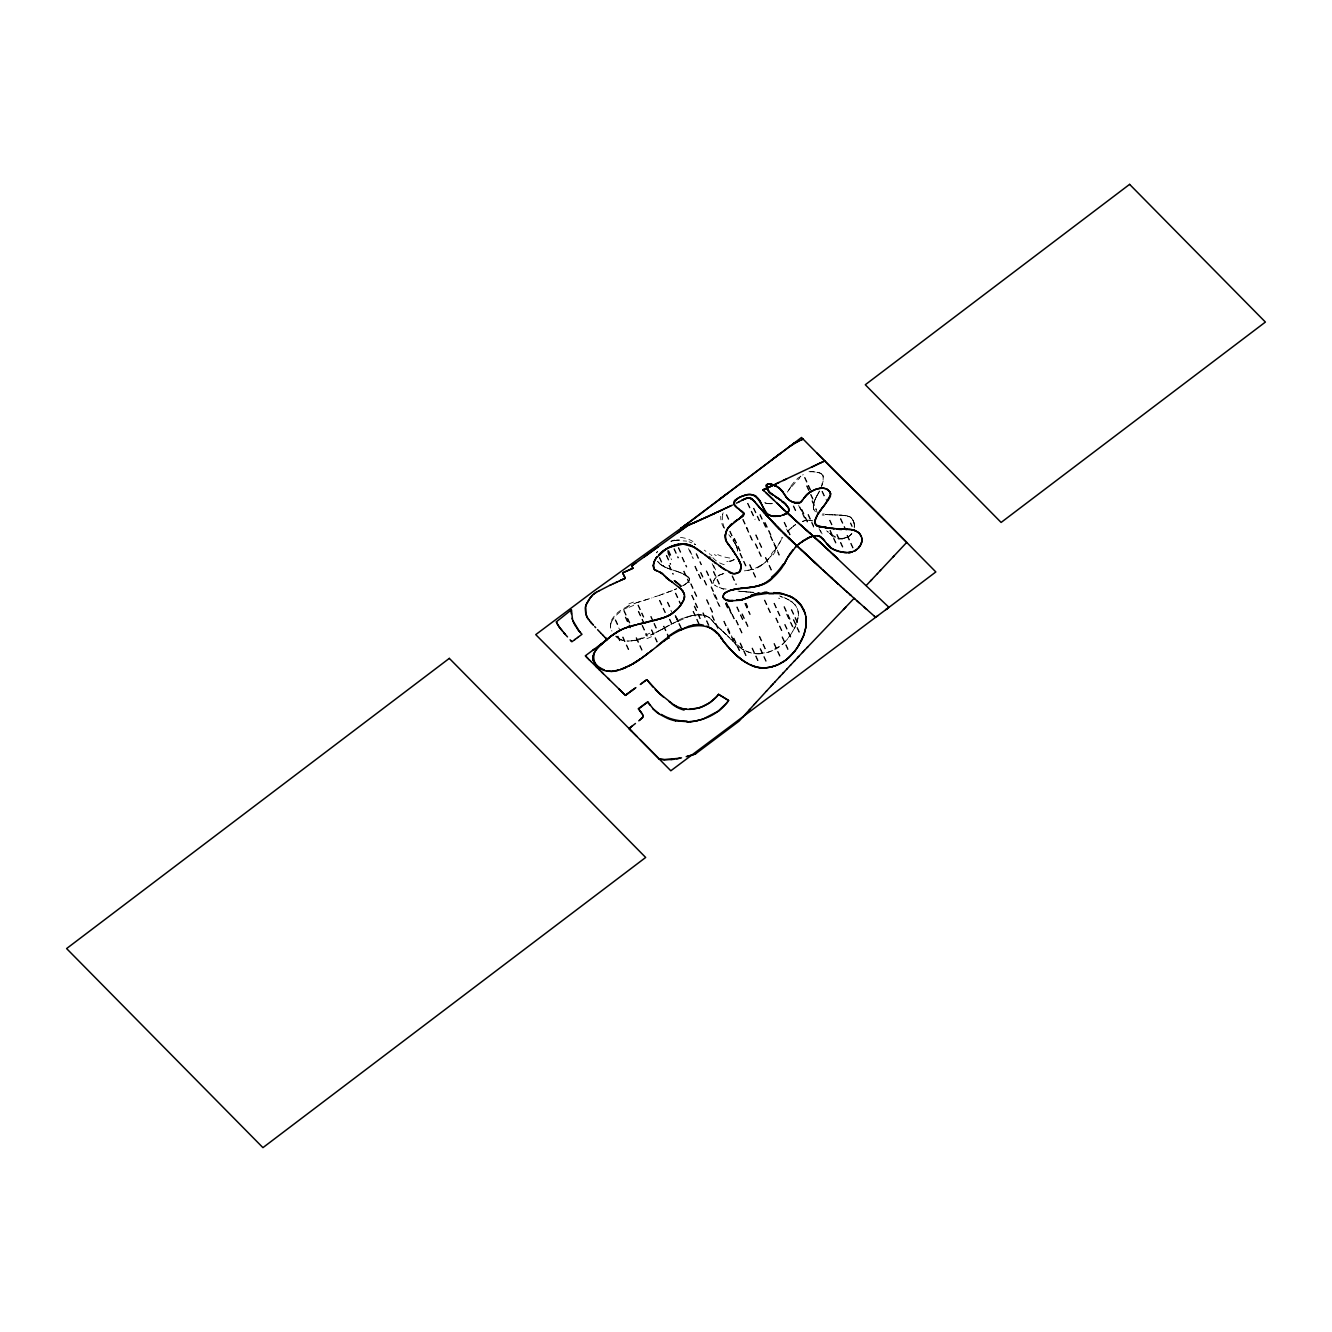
<?xml version="1.0" encoding="UTF-8"?>
<svg xmlns="http://www.w3.org/2000/svg" width="1332" height="1332" viewBox="0 0 1332 1332"><rect width="100%" height="100%" fill="white"/><g stroke="black" fill="none" stroke-linecap="round" stroke-linejoin="round"><path stroke-width="0.75" stroke-dasharray="5 3.75" d="M854.295 525.524L854.361 526.939M798.351 615.983L798.384 614.801A23.81 18.615 -24.7 0 0 794.471 604.278L795.087 605.011M854.295 526.123L854.262 527.855M813.336 504.911L813.369 507.559A10.689 8.492 -29.1 0 0 813.602 508.724A10.889 8.641 -29.9 0 0 815.817 512.154M797.985 618.198L796.403 624.408M610.839 623.226L610.506 625.024A14.952 11.622 -21.9 0 0 610.922 629.037L611.671 630.802M813.902 502.43L813.319 506.959M813.669 503.862L814.002 502.63A29.654 23.51 -29.2 0 1 815.184 499.567L815.334 498.751M797.235 621.994L798.251 615.8A23.943 18.731 -25.1 0 0 795.171 604.944M611.205 622.027L610.589 625.224A15.085 11.755 -20.6 0 0 611.205 629.77M822.194 484.265L821.311 486.779M821.877 485.714L822.377 483.649A17.766 14.003 -27.3 0 0 822.843 475.058M796.32 624.208L794.205 629.12M815.434 498.951L815.617 498.168A60.889 48.601 -28.4 0 1 816.35 496.67L816.683 496.087M815.717 498.351L817.149 495.204M795.304 626.589L791.424 633.716M819.363 491.042L817.881 494.205M816.916 495.987L817.465 494.605M818.431 492.823L817.565 494.805M777.905 545.654L782.783 537.678M656.693 552.813L657.642 551.398M777.155 546.603L774.408 551.115M774.491 551.315L781.951 538.611M792.79 631.235L789.859 635.947A77.772 60.773 -24.7 0 1 788.627 637.578A75.574 59.058 -24.7 0 1 787.345 639.21L786.446 640.276M788.544 490.409L791.225 486.33M787.362 492.091L791.025 486.596M851.897 533.483L851.215 534.615M770.595 556.759L772.144 554.428M851.697 533.749L848.567 536.779M770.512 556.56L766.899 560.822M775.524 649.4L781.534 645.321A35.248 27.539 -24.7 0 0 784.581 642.374L786.363 640.093A71.878 56.177 -24.7 0 0 788.527 637.395A77.772 60.773 -24.7 0 0 789.759 635.747M785.447 641.142L784.498 642.174A35.248 27.539 -24.7 0 1 781.451 645.138L770.112 651.681A34.332 26.84 -24.7 0 1 765.9 652.847L760.222 653.679M768.731 558.641L766.799 560.622A34.282 25.991 -22.5 0 1 762.437 564.368M787.878 530.968L789.893 528.954M787.961 531.152L793.223 526.173M687.745 582.3L687.495 582.534A13.936 9.341 -28.3 0 1 685.58 584.132A18.082 12.155 -28.2 0 1 682.517 586.097M850.748 534.815L847.618 537.312M798.984 477.988L800.748 476.107M799.5 477.489L800.848 476.29M791.058 528.188L793.323 526.356M762.47 564.285L760.056 565.9M761.371 565.301L762.553 564.485A34.282 26.34 -21.9 0 0 766.966 560.739M734.232 559.623L733.616 560.023A7.975 5.911 -25 0 1 728.787 561.555L727.355 561.288M682.434 585.897L683.066 585.531A17.133 11.505 -28.2 0 0 686.063 583.516A13.104 8.808 -28.2 0 0 687.911 581.868A4.662 3.114 -28.4 0 0 689.377 578.071M848.168 536.763L842.706 538.528M664.851 627.605L669.347 625.124M664.934 627.805L671.944 623.709M663.569 628.321L661.105 629.919M663.652 628.521L661.738 629.57M661.005 629.72L656.609 632.267M670.729 624.608L678.537 620.362M660.372 630.069L650.749 635.098M673.343 623.21L678.621 620.562M655.227 632.733L650.665 634.898M627.006 606.56L629.62 605.344M628.388 606.127L625.824 607.409A29.337 24.093 -14.2 0 0 610.339 622.66M847.202 537.279L844.122 538.311M676.49 588.694L674.392 589.776M676.573 588.877L674.558 589.71M672.427 590.559L665.517 592.973M671.045 591.092L661.405 594.472M683.949 618.031L686.696 617.016M772.776 650.449L770.029 651.481A34.332 26.84 -24.7 0 1 765.8 652.647L758.724 653.562M633.732 603.912L635.098 603.413M664.235 593.672L654.495 596.869M644.688 637.595L641.924 638.561M635.014 603.213L651.814 597.968M660.123 595.154L653.113 597.319M685.414 617.698L688.178 616.766M671.028 541.441L672.077 541.108M636.38 602.73L653.196 597.519M643.223 637.895L640.426 638.794M722.427 574.059L720.362 574.808A10.673 8.009 -25.5 0 0 716.633 577.072A10.473 7.875 -25.4 0 0 715.167 578.587A9.307 7.06 -24.8 0 0 713.669 581.135L713.619 581.435A5.594 4.262 -23.8 0 0 713.652 583.732L713.569 583.533A5.594 4.246 -24.5 0 1 713.536 581.235A9.174 6.91 -25.3 0 1 715.118 578.404A10.473 7.859 -25.5 0 1 716.549 576.873M722.693 573.759L723.825 573.626M723.126 573.842L720.279 574.625A10.673 8.142 -25.5 0 0 716.466 576.789M803.712 521.012L802.314 521.445L805.81 520.546A12.804 9.807 -26 0 1 809.273 520.312L809.923 520.446M752.747 569.214L750.632 569.763M752.846 569.413L744.938 570.629M672.777 540.909L675.957 540.293M804.312 520.629L805.028 520.479A13.02 9.84 -25.2 0 1 809.14 520.246M636.246 640.109L631.901 640.875A31.818 24.925 -20.1 0 1 629.004 641.058M692.29 615.501L695.204 615.217M634.715 640.226L631.818 640.675M674.458 540.309L686.663 541.108M749.3 570.246L743.606 570.945M772.543 503.646L771.028 503.596M809.024 471.728L809.739 471.661A25.475 20.13 -26.9 0 1 814.918 471.828L815.417 471.894M695.104 615.018L696.603 615.068M771.827 503.729L768.564 503.546M696.519 614.868L700.765 614.984A21.845 16.567 -25.9 0 1 704.095 615.334M697.918 614.785L700.682 614.785M770.395 503.812L767.532 503.429M728.121 561.488L726.789 561.438M827.538 514.585L825.524 514.535M828.887 514.618L833 514.935M830.319 514.851L824.175 514.468M831.568 514.701L835.68 515.018M834.248 514.785L837.012 515.084M836.929 514.885L840.675 515.268L838.261 514.951M840.592 515.084L843.672 515.501M840.925 515.101L844.338 515.584A33 25.491 -31.2 0 1 846.752 516M753.795 592.324L749.833 592.041M752.563 592.424L753.895 592.507M751.248 592.324L748.517 591.941M748.601 592.124L744.538 591.608M747.269 592.024L743.206 591.475M741.891 591.341L743.306 591.674M741.974 591.541L737.995 591.125M739.327 591.258L740.659 591.408M768.314 503.712L766.866 503.313M815.167 472.044L815.001 472.011A24.742 19.497 -26.7 0 0 809.123 471.878M844.238 515.384L844.904 515.467A31.818 24.609 -31.4 0 1 846.686 515.75L846.836 515.8M767.299 503.563L765.251 502.913M703.329 615.084L704.695 615.55M723.726 589.41L714.485 584.948M766.633 503.429L764.618 502.713M847.468 515.95L849.35 516.699A10.007 7.509 -27.2 0 1 850.915 517.565M704.595 615.367L705.91 615.933A17.349 12.92 -24.2 0 1 709.973 618.348L710.755 619.147M780.619 596.403L783.099 597.402M780.702 596.603L781.917 596.986M672.71 569.93L673.859 570.462M674.292 570.446L675.174 570.895M675.607 570.879L676.989 571.511M671.628 569.58L670.562 569.214M675.857 570.962L678.521 572.044M671.728 569.763L669.48 568.847M689.044 541.808L691.841 542.873M670.113 569.23L668.414 568.464M677.422 571.495L681.035 572.976M668.764 568.747L667.332 568.048M848.684 516.3L849.267 516.516A10.007 7.526 -27.5 0 1 850.848 517.349L851.764 518.315M668.231 568.548L666.799 567.832M679.453 572.211L681.518 573.176M784.198 597.652L786.579 598.834M681.917 573.193L683.682 574.142M666.35 567.798L665.201 567.132M785.347 598.118L788.777 599.949M665.817 567.565L662.637 565.784M835.38 537.379L834.248 536.796M664.768 567.082L660.705 564.485M694.372 543.889L695.371 544.422M694.455 544.089L695.454 544.605M787.595 599.184L789.726 600.382M742.673 649.3L743.722 649.899M743.805 650.083L741.641 648.651M619.28 638.877L620.945 639.776A16.067 12.471 -19.2 0 0 628.288 641.092M618.664 638.344L620.296 639.293A16.2 12.637 -19.9 0 0 628.188 641.008A30.803 24.292 -20.3 0 0 631.818 640.775M711.904 555.577L710.938 554.811M741.741 648.851L739.693 647.285M709.24 553.662L710.172 554.428M704.245 550.149L705.91 551.315M661.738 565.351L659.79 563.752M832.3 535.63L831.285 534.698M826.623 530.819L828.138 532.051M831.834 535.264L830.835 534.315M709.423 617.798L711.538 619.946M828.354 532.234L827.488 531.518M830.918 534.515L829.953 533.549M830.485 534.132L829.536 533.166M687.995 576.989L687.812 576.723A41.908 27.805 -45.8 0 0 683.632 573.876M732.65 641.008L737.012 645.237M793.606 603.496L792.64 602.514A34.549 27.14 -27.4 0 0 790.259 600.998M721.278 629.919L724.625 633.133M722.91 631.418L725.041 633.516M721.361 630.103L719.646 628.421M720.962 629.736L718.864 627.672M736.047 644.255L734.332 642.64M659.889 563.936L658.94 562.953A17.033 13.536 -33.8 0 1 657.758 561.671M724.958 633.316L725.857 634.282M725.357 633.699L726.273 634.681M718.947 627.855L717.282 626.157M821.877 474.458L821.361 473.842A7.709 6.077 -26.7 0 0 820.046 473.043A20.413 16.067 -26.6 0 0 815.733 471.978M726.173 634.482L726.589 634.881M718.148 627.106L716.899 625.774M726.989 635.264L727.888 636.263M727.788 636.08L728.687 637.079M731.018 639.343L732.75 641.192M728.604 636.879L729.486 637.895M729.403 637.695L731.102 639.543M793.506 603.296L794.421 604.328M716.216 625.191L715.001 623.809M715.85 624.791L714.635 623.409M713.569 622.211L714.352 623.193M711.438 619.763L712.27 620.779M688.527 577.405L689.293 578.621M712.187 620.595L713.336 622.027M712.986 621.628L713.902 622.593M851.664 518.131L853.862 522.244M728.82 534.698L730.269 536.646M730.186 536.463L730.952 537.529M732.833 540.009L733.549 541.108M733.466 540.909L734.731 542.973A47.519 35.681 -29.1 0 1 736.479 546.386M852.58 519.347L853.329 520.795M689.193 578.388L688.777 577.788A19.58 12.937 -40.9 0 0 688.128 577.039L687.895 576.906A21.046 13.836 -36.5 0 1 688.477 577.439M724.375 528.205L722.16 520.912L722.826 513.919A15.967 13.203 -31.8 0 1 723.259 512.97M850.782 522.893L852.347 526.29M850.282 523.11L851.847 526.506M840.808 518.548L846.17 530.219M840.309 518.781L844.904 528.771M847.452 535.314L853.596 548.667M846.952 535.547L853.096 548.901M822.377 491.225L826.722 500.666M821.877 491.458L824.491 497.119M837.179 534.432L843.406 547.985M829.986 520.129L834.298 529.503M836.679 534.648L842.906 548.201M829.503 520.362L833.799 529.72M830.302 530.369L836.529 543.889M829.819 530.602L836.03 544.105M804.961 477.389L811.504 491.608M804.461 477.622L811.005 491.841M807.009 485.73L810.189 492.657M810.988 494.388L814.168 501.298M806.526 485.964L809.706 492.873M810.489 494.605L813.669 501.531M812.403 500.715L816.533 509.673M811.921 500.949L817.682 513.486M820.395 530.236L822.094 533.932M819.063 528.638L820.762 532.317M808.391 514.435L813.769 526.123M807.891 514.668L814.035 528.021M801.914 509.34L808.374 523.393M801.414 509.557L807.875 523.626M799.966 507.026L805.011 517.982M798.634 505.427L804.511 518.215M793.689 505.877L796.786 512.637M793.189 506.11L796.286 512.853M784.515 522.227L790.908 536.147M784.015 522.46L790.425 536.38M786.563 529.054L788.094 532.367M765.284 522.56L772.061 537.312M764.784 522.777L771.561 537.529M773.642 542.241L779.603 555.161M770.745 536.047L777.006 549.65M760.256 514.535L767.299 529.82M770.246 536.263L779.103 555.394M759.756 514.751L766.799 530.053M753.929 508.141L761.155 523.859M753.429 508.358L760.655 524.075M747.951 503.213L755.277 519.114M747.452 503.429L754.778 519.33M791.724 609.54L798.051 623.293M791.225 609.756L797.552 623.509M756.06 534.798L762.703 549.234M755.56 535.014L762.22 549.467M765.8 557.425L771.561 569.946M765.301 557.642L771.062 570.179M793.739 619.58L800.033 633.266M793.239 619.796L799.533 633.466M755.677 543.772L762.087 557.692M784.398 606.593L790.708 620.312M755.177 543.989L761.588 557.908M783.899 606.809L793.306 627.572M743.173 519.33L747.985 529.786M786.529 614.119L792.806 627.772M746.786 527.772L753.696 542.807M742.673 519.563L753.196 543.023M785.097 624.408L791.341 637.961M784.598 624.625L790.825 638.178M774.375 603.18L780.652 616.816M773.875 603.396L780.152 617.032M776.19 617.981L782.433 631.534M775.69 618.198L781.934 631.751M749.983 564.568L755.977 577.605M726.723 514.585L729.836 521.345M749.483 564.785L755.477 577.838M726.24 514.835L729.353 521.595M782.45 636.779L788.627 650.216M764.801 599.983L770.962 613.386M781.951 637.012L788.128 650.432M764.302 600.216L770.462 613.602M734.515 538.311L741.191 552.847M734.032 538.561L740.692 553.063M730.136 531.168L734.365 540.376M740.359 553.346L746.819 567.399M729.653 531.418L733.865 540.592M734.065 541.841A56.16 42.174 -29 0 1 735.714 544.705L736.263 545.887M739.859 553.563L746.32 567.632M774.358 643.456L780.485 656.793M773.859 643.672L779.986 657.009M746.153 603.196L747.835 606.859M745.67 603.429L747.352 607.092M745.254 603.313L750.332 614.352M732.483 575.79L736.43 584.365M744.755 603.546L749.833 614.568M731.984 576.007L735.93 584.582M759.69 636.213L765.817 649.517M759.19 636.43L765.317 649.733M760.539 648.601L766.633 661.854M760.039 648.834L766.133 662.071M742.374 613.802L748.384 626.873M741.874 614.019L747.885 627.106M737.145 606.859L743.04 619.696M736.646 607.092L742.557 619.913M752.413 647.985L758.491 661.221M751.914 648.201L757.991 661.438M713.536 565.351L716.117 570.978M712.17 563.702L715.617 571.195M713.785 571.461L720.179 585.364M736.38 620.329L742.407 633.416M713.286 571.694L719.68 585.597M735.897 620.545L741.907 633.632M728.654 606.21L734.531 618.964M726.573 602.53L731.634 613.519M728.154 606.426L734.032 619.18M726.073 602.747L731.135 613.736M725.84 603.313L728.404 608.874M725.341 603.529L727.905 609.09M740.459 642.956L746.553 656.177M706.659 570.812L712.936 584.482M739.959 643.173L746.053 656.393M706.16 571.045L712.437 584.698M696.519 553.629L701.548 564.585M711.471 586.779L717.698 600.349M696.02 553.879L701.048 564.801M710.972 587.012L719.996 606.626M713.403 593.606L719.496 606.843M733.999 638.095L740.092 651.348M733.499 638.311L739.593 651.564M727.821 627.805L733.849 640.892M724.158 621.145L733.349 641.108M723.676 621.378L729.586 634.232M700.948 572.41L707.109 585.814M700.449 572.643L706.609 586.03M689.71 549.999L693.472 558.191M688.461 548.601L692.973 558.408M695.237 566.183L700.898 578.488M694.755 566.433L700.399 578.704M706.926 599.616L712.97 612.77M706.426 599.833L712.47 612.986M712.42 615.65L718.264 628.371M711.921 615.867L717.765 628.604M678.721 547.585L681.301 553.18M678.221 547.802L680.785 553.396M682.417 557.226L686.862 566.883M681.934 557.475L686.363 567.099M691.092 583.716L697.235 597.052M674.308 548.667L678.504 557.825M690.609 583.949L696.736 597.269M673.809 548.901L678.005 558.041M684.065 571.045L689.327 582.484M703.229 612.737L709.123 625.557M683.582 571.295L688.827 582.683M702.73 612.97L708.624 625.774M692.024 595.104L698.201 608.558M691.524 595.337L697.702 608.774M694.638 606.027L700.665 619.13M668.747 550.566L671.245 555.993M694.155 606.26L700.166 619.347M668.248 550.782L670.745 556.193M667.399 550.732L671.511 559.69M667.715 552.747L671.012 559.906M693.439 611.271L699.383 624.192M692.956 611.505L698.884 624.425M666.733 555.344L670.812 564.202M666.233 555.577L670.296 564.402M669.33 565.218L673.443 574.175M668.831 565.451L672.943 574.392M659.74 557.442L663.719 566.1M675.79 593.04L680.835 604.012M659.24 557.658L663.219 566.3M675.291 593.273L681.185 606.06M676.373 616.982L682.184 629.636M675.59 615.517L679.786 624.641M675.873 617.216L681.684 629.853M675.091 615.75L679.287 624.875M667.765 602.097L671.095 609.34M667.265 602.33L672.26 613.186M669.846 619.13L672.327 624.542M669.347 619.347L671.827 624.758M659.856 600.249L665.467 612.454M659.357 600.482L664.951 612.653M663.935 626.04L669.546 638.244M663.436 626.256L669.047 638.461M651.132 616.383L653.562 621.661M654.362 623.409L656.793 628.687M650.632 616.599L653.063 621.878M653.862 623.626L656.293 628.904M651.798 629.736L657.392 641.874M651.298 629.953L656.892 642.107M638.344 605.011L643.839 616.966M637.828 605.211L643.339 617.182M638.711 611.271L644.338 623.493M638.211 611.471L643.839 623.709M642.524 625.407L647.402 635.997M642.024 625.607L646.886 636.213M624.192 610.456L629.886 622.843M636.513 637.662L642.191 650.016M623.676 610.655L629.387 623.06M636.013 637.862L641.691 650.232M625.724 617.032L630.669 627.772M625.224 617.232L630.153 627.988M615.667 619.796L618.997 627.056M615.151 620.013L620.163 630.902M623.043 636.929L628.87 649.616M622.527 637.129L628.371 649.833M618.015 636.047L621.378 643.356M617.515 636.263L620.879 643.572M853.229 520.596L853.596 521.445M736.18 545.687L736.38 546.203A25.241 19.098 -24.9 0 1 737.811 552.73M853.596 521.511L854.078 523.076M853.845 522.327L854.228 523.942M854.045 523.176L854.278 524.225M854.195 524.042L854.395 525.707M779.603 595.92A107.026 90.459 -49.8 0 1 780.835 596.286M761.471 565.401A23.676 18.282 -22.5 0 1 752.896 569.63M773.576 550.932A73.643 60.739 -15.1 0 1 771.295 554.162M793.256 526.307A28.688 22.444 -26.2 0 1 795.67 524.625M810.039 520.196A16.234 12.055 -23.8 0 1 812.553 520.795M835.43 536.763A21.778 15.418 -6.1 0 1 832.85 535.231M843.506 538.245A13.886 10.839 -17.9 0 1 835.68 537.279M847.069 516.067A24.459 18.748 -30.2 0 1 847.701 516.217M824.142 515.151A27.572 22.794 -35.9 0 1 822.11 514.968M819.546 491.258A60.656 47.602 -30 0 1 818.914 492.457M822.66 474.725A17.383 13.52 -30.9 0 1 822.01 483.766M821.444 474.042A7.709 6.077 -26.7 0 0 820.146 473.243L819.247 472.877A22.994 18.115 -26.6 0 0 815.833 472.127M802.647 475.025A31.352 25.158 -26.9 0 1 803.213 474.592M790.992 485.98A59.207 48.118 -26.4 0 1 798.501 477.589M722.543 514.735A16.2 13.736 -29 0 1 723.159 512.787M724.059 527.988A26.973 21.878 -35.2 0 1 720.762 516.3M736.413 546.42A25.241 18.964 -27.9 0 1 737.628 552.963M724.242 564.685A36.447 24.609 -21.6 0 1 712.87 557.708M711.022 557.559A97.669 45.604 -0.1 0 1 709.29 556.376M659.257 562.97A17.283 13.653 -22.8 0 1 657.642 561.305M683.433 574.492A41.908 27.522 -42.6 0 1 687.828 576.989M689.56 578.521A4.812 3.147 -30.6 0 1 687.628 582.201M629.07 607.292A60.489 45.871 -15.9 0 1 634.265 605.178M619.097 639.044A31.635 24.575 -21.4 0 1 615.767 636.396M641.758 637.995A49.933 40.842 -21.4 0 1 636.163 639.56M649.866 633.183A87.546 76.773 -22.5 0 1 643.972 635.614M678.804 620.978A67.133 53.663 -29.1 0 1 685.53 618.115M688.144 616.55A37.562 30.153 -29 0 1 693.789 615.201M741.241 647.718A65.618 50.067 -18.8 0 1 737.478 644.871M760.189 653.862A32.018 25.025 -24.7 0 1 743.905 649.999M758.691 653.696A32.135 25.125 -24.7 0 1 743.805 649.8M739.093 647.802A70.496 54.645 -22.6 0 1 735.53 644.638M705.161 615.617A16.783 12.354 -22 0 1 709.34 617.865M700.649 614.868A22.194 16.717 -25.3 0 1 703.296 615.151M686.763 617.315A39.028 30.936 -28.5 0 1 692.307 615.767M678.438 620.129A68.998 55.844 -29.3 0 1 683.865 617.765M651.498 636.679A85.548 78.788 -22.6 0 1 643.856 639.76M640.559 639.277A48.035 40.093 -21.9 0 1 634.781 640.709M618.831 638.195A31.585 24.342 -18.2 0 1 615.95 635.997M611.921 631.085A31.585 24.342 -18.2 0 1 611.638 630.585M611.371 622.077A29.87 23.443 -19 0 1 627.522 607.575M628.854 603.945A63.869 50.733 -15.2 0 1 634.415 601.748M656.476 552.763A10.14 7.959 -24.2 0 1 657.126 551.748M670.912 541.158A22.777 17.699 -25.2 0 1 674.425 540.076M676.589 539.96A23.177 17.416 -25.2 0 1 679.387 539.876M680.419 537.395A35.781 26.657 -24.7 0 1 692.923 541.508M716.266 555.627A97.669 42.607 2.8 0 1 714.435 554.578M729.769 558.041A35.847 18.731 -5.8 0 1 717.748 554.612M734.098 559.373A7.959 5.644 -24.1 0 1 728.754 561.138M792.074 486.38A59.207 46.82 -28.1 0 1 799.483 478.271M813.869 502.43A29.654 23.576 -28.8 0 1 815.034 499.35M813.286 507.375A10.689 8.492 -28.9 0 0 813.702 509.09A10.889 8.641 -29.4 0 0 815.967 512.154M824.292 514.019A28.438 22.677 -30.9 0 1 822.643 513.919M842.69 538.994A13.953 11.622 -24.5 0 1 835.214 537.612M833.815 537.179A22.394 16.8 -12.8 0 1 831.817 535.714M809.073 520.396A15.668 11.289 -21.1 0 1 812.204 520.978M793.273 526.223A28.688 22.294 -26.3 0 1 795.67 524.558M781.385 538.411A53.347 41.608 -26.6 0 1 782.117 537.262M775.291 551.481A73.643 62.554 -9.8 0 1 773.06 554.861M759.956 565.767A23.393 17.749 -22.5 0 1 752.73 569.114M726.123 589.044A26.99 20.48 -22.5 0 1 714.868 585.381M778.521 598.151A110.056 90.01 -41.4 0 1 779.753 598.434M790.825 600.982A34.099 26.94 -29.2 0 1 792.707 602.447"/><path stroke-width="1.5" d="M806.243 622.194L806.193 621.078M653.379 565.251L653.612 567.882M653.379 566.2L653.579 563.836M806.21 622.127L806.21 623.243M684.482 596.153L684.448 597.236M653.363 565.601L654.412 569.38L659.673 572.077M725.324 536.496L725.391 534.998M806.143 623.859L806.06 625.324M704.778 554.678L723.043 568.464L732.983 573.592A10.206 7.509 -26.6 0 0 734.931 573.659L739.393 572.027L740.975 567.549A21.545 15.768 -23.3 0 0 740.692 564.535L738.078 558.624M830.252 496.103L830.502 493.589M740.925 568.215L740.908 568.431A13.586 9.89 -24.6 0 1 740.692 569.68L740.559 570.013A6.61 4.779 -25.5 0 1 739.943 571.361L739.693 571.678M725.391 535.431L725.49 534.298M684.415 597.169L684.298 598.268M861.804 541.491L861.871 538.927M805.943 625.957L805.777 627.439M653.446 564.935L654.228 561.555M806.093 626.356L803.795 635.397L798.184 646.37A68.681 52.864 -23.9 0 1 794.388 651.681L788.877 657.608M830.519 494.905L824.891 504.578M805.743 627.355L805.51 628.854M725.54 534.365L726.023 532.167M861.771 541.425L861.471 542.957M653.646 563.736L653.879 562.603M805.327 629.487L805.028 630.968M815.167 520.296L814.801 522.96A6.593 4.712 -26.3 0 0 816.017 525.091L826.04 527.972M816.683 525.624L814.751 522.244A11.239 8.025 -26.7 0 1 814.951 520.895L817.398 515.051L823.376 506.51M860.922 544.388L861.737 541.957A14.469 11.305 -24.6 0 0 860.655 535.164L860.422 534.781M804.994 630.902L803.945 634.515M653.812 563.036L654.661 560.522M684.082 598.867L683.366 600.982M851.315 552.181L855.261 550.532A13.953 10.906 -24.4 0 0 858.89 547.485L859.373 546.886A12.654 9.89 -24.4 0 0 860.822 544.605L861.438 542.873M593.223 660.505A11.339 8.874 -24.1 0 1 593.289 655.577L593.822 654.062M726.173 531.884L726.539 530.769M803.912 634.432L802.863 637.312M654.262 561.638L656.643 557.209M586.197 604.661L590.259 597.785A27.539 21.645 -21.8 0 1 591.475 596.336L592.54 595.204A19.181 15.035 -22.1 0 1 596.586 592.157L609.823 585.331M861.188 543.589L859.706 546.453M732.117 549.4L726.423 541.441L725.341 535.98A20.546 16.001 -24.3 0 1 726.523 530.919L726.856 530.069M801.598 640.109L802.83 637.245M726.539 530.919L726.922 530.036A17.582 13.686 -24.5 0 1 729.054 526.689L730.585 524.891M802.23 638.644L800.166 642.873M654.695 560.606L655.76 558.508M586.779 603.346L586.713 603.496A15.418 12.038 -23 0 0 585.447 607.675L585.597 606.976A11.971 9.357 -22.8 0 1 586.163 604.645M727.056 529.803L727.572 528.687M786.013 560.556L784.964 562.637M787.079 558.558L786.047 560.639M785.297 561.888L787.811 557.226M683 601.565L681.368 604.162M784.931 562.554L784.215 563.952M787.645 557.708L795.454 547.186A42.291 30.586 -26.7 0 1 800.266 542.99L809.123 537.529M783.965 564.535L784.731 563.17L783.832 564.618M796.819 648.251L800.132 642.79M788.228 556.643L789.809 553.929M798.534 645.504L799.35 644.155M727.605 528.771L728.221 527.688M817.998 514.002L819.197 511.988A57.692 40.909 -27.5 0 1 820.062 510.689L820.329 510.389M728.038 528.105L728.937 526.723M794.088 502.48L800.432 502.347L804.994 496.853A17.466 13.253 -25.7 0 1 810.306 492.024L815.967 489.227L821.794 488.145A11.705 8.708 -24.9 0 1 824.208 488.378L824.974 488.578M804.078 498.151L804.495 497.435A17.915 13.62 -25.5 0 1 810.905 491.475M790.276 553.346L792.923 549.766M804.312 497.835L804.528 497.502A17.915 13.62 -25.5 0 1 810.938 491.541M796.786 648.168L795.654 649.883M820.129 510.789L820.795 509.756M656.443 557.592L657.126 556.576M656.177 557.975L665.517 549.517A32.301 24.592 -21.4 0 1 670.229 547.052L683.083 544.039L694.122 547.086M795.37 650.133L794.671 651.182M728.487 527.439L738.527 519.147M825.99 503.18L826.439 502.464A27.406 20.33 -25.1 0 0 830.502 496.053M822.01 508.241L823.892 505.86M794.638 651.098L792.89 653.396M825.707 503.429L822.993 506.993M823.992 505.727L824.741 504.778M859.44 546.703L858.657 547.718M859.173 547.019L858.224 548.185M792.856 653.329L786.063 659.939L778.987 664.168A32.501 25.158 -23.7 0 1 771.461 666.783L766.499 667.732M787.895 512.354L788.128 511.971A3.813 2.897 -25.6 0 0 788.744 511.038L788.544 508.125L785.68 504.262M742.657 717.199L739.11 721.112L695.404 753.962A106.144 82.95 -24.7 0 1 691.674 755.127L687.179 756.409M742.507 717.365L749.75 709.407M754.162 704.545L756.143 702.38M749.317 709.873L754.428 704.262M755.943 702.613L766.583 690.975M766.399 691.191L771.045 686.13M772.394 684.665L774.974 681.884M770.679 686.529L772.826 684.198M774.625 682.267L787.145 668.781M782.7 673.542L783.566 672.61M779.27 677.239L780.119 676.323M787.012 668.914L790.725 664.951M893.173 556.859L894.305 555.66M894.022 555.943L906.709 542.407L816.666 452.78M790.475 665.234L794.804 660.605M877.372 573.692L880.685 570.179M880.186 570.695L893.389 556.626M797.435 657.825L798.817 656.343M794.322 661.122L797.918 657.309M871.711 579.703L866.233 585.514M870.529 580.952L877.555 573.509M798.318 656.892L802.713 652.247M804.228 650.632L807.841 646.819M802.43 652.53L804.461 650.382M807.109 647.602L844.205 608.741M844.455 608.458L854.128 598.301L858.524 602.131M843.439 609.54L845.97 606.893M730.053 525.557L731.201 524.325M600.482 645.237L600.216 645.604A36.797 29.088 -23.2 0 0 593.473 653.962M601.947 643.756C588.777 651.698 591.957 669.546 607.875 671.178M600.516 645.304L601.348 644.338M639.543 720.246L642.673 717.215L642.857 715.267M641.808 718.264L638.811 720.845M658.757 554.828L661.788 551.981A30.353 23.327 -21.5 0 1 678.854 544.139L680.585 544.155M601.132 644.671L610.822 636.197L620.013 630.336A46.687 36.83 -22.8 0 1 629.636 626.49L633 625.59M601.681 644.122L602.58 643.256M787.861 512.287L786.946 513.186M795.504 547.136L796.37 546.187M603.446 642.324L603.479 642.39A84.116 67.183 -22.6 0 1 605.943 640.176L606.243 639.893M796.103 546.553L797.002 545.604M735.98 499.55L733.832 503.696L737.179 507.808A50.366 39.361 -24.6 0 0 738.228 508.574L739.31 509.323M785.614 660.322L788.844 657.525M731.235 524.392L732.15 523.493M767.165 484.199L766.683 487.462M798.301 544.572L799.267 543.672M660.539 553.13L661.837 552.047A30.353 23.327 -21.5 0 1 678.887 544.222M798.634 544.288L799.933 543.14M772.26 577.888L765.334 582.9M593.905 593.972L596.603 592.091M856.942 549.234L855.777 550.199M786.596 659.457L783.865 661.538M626.939 694.255L625.491 695.387L618.997 689.01M631.868 726.24L628.987 728.504L636.896 736.413M652.547 649.866L644.139 656.36M650.183 651.714L661.288 643.09M635.447 723.492L628.987 728.521L659.307 759.09L662.903 759.523M656.892 646.486C674.425 629.337 707.875 612.437 723.442 641.192M627.921 693.489L625.474 695.337L608.025 678.304M648.817 652.68L641.907 658.008M648.168 653.279L645.487 655.327M626.44 694.588L632.384 690.176M703.296 718.947L706.343 717.831A40.626 31.851 -24.7 0 0 717.848 711.488L726.773 702.93A50.666 39.46 -25.1 0 0 728.587 700.466L718.597 694.388L728.621 700.482A43.273 33.816 -24.7 0 1 718.597 711.072M642.89 682.467L641.375 683.666L645.287 680.735A25.957 19.397 -26.4 0 1 646.902 679.736L659.44 693.472L673.842 704.894M627.422 693.839L635.897 687.628M718.88 499.716L726.972 493.606M771.111 460.289L780.619 453.13M688.661 525.124L680.918 528.504L688.711 522.66L680.868 528.404L794.305 443.04M789.143 446.836L799.05 440.809M661.804 642.69L667.965 638.161M641.208 683.782L640.292 684.465M644.105 656.276L633.416 663.652L620.196 669.696M886.23 609.407L935.83 571.944L881.518 516.866M800.649 542.69L804.145 540.143M643.406 682.084L645.271 680.735A26.024 19.73 -25.6 0 1 646.886 679.703L648.368 681.601M885.564 609.74L888.877 607.259L832.517 553.946M874.358 616.183L875.64 617.315L888.943 607.375M594.855 648.717L585.297 655.827L585.997 656.526M877.938 615.6L670.828 770.778L640.276 739.809M592.557 650.432L607.126 639.61L605.794 638.211M787.079 512.97L786.23 513.653M663.686 641.275L665.051 640.259M575.024 639.427L571.861 641.774L571.178 641.025M600.299 644.655L607.142 639.61M574.708 639.66L577.722 637.445M577.555 637.562L581.984 634.298L578.288 630.053M856.443 549.633L854.694 550.882M699.849 520.163L687.828 525.474L677.322 533.066M718.531 711.022L703.462 718.88A47.236 36.93 -24.7 0 1 688.894 721.778L675.624 720.845M644.472 556.726L658.058 546.936M733.532 522.527L735.614 520.995M631.401 690.892L635.098 688.244M687.845 525.491L631.768 565.867L632.95 568.298L622.643 572.843L625.307 578.304L622.727 579.453M636.13 562.72L631.768 565.867L632.95 568.264L622.66 572.86L625.307 578.288L620.779 580.319M667.132 638.744L668.498 637.678M640.709 658.774L629.137 665.967M640.742 658.857L636.563 661.721M802.03 541.674L803.462 540.692M670.912 614.435L678.171 608.225A44.089 32.8 -22.9 0 0 680.785 605.111L684.049 599.2A15.451 11.622 -21.8 0 0 684.298 594.255L682.8 590.909M739.993 518.215L738.194 519.463M657.275 619.646L666.949 616.533A21.112 15.951 -22.3 0 0 670.878 614.385L671.578 613.885M735.297 521.312L737.428 519.846M783.832 661.471L779.337 664.085M736.013 520.845L740.709 517.715A9.79 7.659 -24.6 0 0 743.472 515.434M738.827 519.047L743.922 513.786L738.111 508.441A36.513 28.505 -24.2 0 1 735.863 506.709L735.597 506.476M786.596 513.419L781.318 515.601A21.262 16.417 -26.1 0 1 777.588 516.3L772.36 516.033M785.664 513.969L788.178 512.037A4.545 3.463 -24 0 0 788.727 508.957M671.411 614.102L664.685 617.332M635.814 662.104L632.883 663.869M804.178 540.226L806.759 538.594M855.394 550.349L854.312 551.082M617.032 631.967L618.498 631.118M617.116 632.117A60.573 48.135 -22.8 0 0 607.309 639.177A60.573 48.135 -22.8 0 1 617.082 632.034L620.629 630.103M598.501 590.992L599.383 590.509M726.739 591.841C739.809 585.83 761.421 590.825 773.076 577.605A51.349 38.012 -25.8 0 0 777.405 573.309L780.485 569.68A46.42 33.949 -26.6 0 0 783.899 564.518M806.792 538.677L809.523 537.345M765.301 582.817L763.036 584.099A24.858 17.283 -26.1 0 1 755.743 586.413L752.413 587.012M680.619 630.269L681.385 629.87M630.635 665.101L629.487 665.7M785.63 513.886L784.248 514.535M807.175 538.478L808.341 537.895M741.608 500.399L743.689 499.367M741.658 500.516L743.306 499.55M740.925 500.899L738.894 501.764M739.21 501.764L736.33 503.196M750.848 498.351A5.794 4.512 -24.9 0 0 746.087 498.418L743.456 499.633L744.338 499.217A16.084 12.571 -24.7 0 1 746.769 498.218L747.668 498.035A4.995 3.896 -24.7 0 1 748.501 497.952L750.765 498.468A8.325 6.494 -25.1 0 1 751.148 498.651L751.415 498.817A7.592 5.944 -24.7 0 0 749.616 498.035M763.769 583.632L763.003 584.015A24.858 17.283 -26.1 0 1 755.71 586.346M731.168 505.677L732.367 505.111M730.086 506.06L727.888 507.242M731.018 505.744L729.103 506.676M728.521 506.809L726.107 508.091M627.938 666.466L625.174 667.715M801.564 439.76L803.013 438.944L801.914 439.593M727.006 507.658L728.055 507.176M793.472 443.573L803.079 439.06M820.479 463.037L824.691 460.905L763.036 489.96L764.019 490.892M726.173 507.925L719.38 511.238M726.44 507.792L721.628 510.189M773.542 484.915L762.986 489.843L779.703 505.76M766.35 488.428L763.053 489.976L764.002 489.51M775.624 484.082L779.004 482.484M783.199 480.519L786.579 478.937M811.371 467.316L820.429 462.92M609.79 585.347L611.055 584.748M766.882 488.178L772.643 485.481M721.228 510.239L718.348 511.721M717.132 512.287L721.012 510.472M610.789 584.881L613.819 583.483M718.065 511.704L711.305 514.968M718.597 511.455L714.452 513.536M714.385 513.403L710.406 515.384M712.603 514.368L714.168 513.653M613.369 583.682L616.216 582.384M705.927 517.432L710.672 515.101M707.725 516.616L711.788 514.735M708.025 516.466L709.54 515.767M615.617 582.65L617.499 581.801M703.363 518.581L704.362 518.115M704.611 517.865L706.976 516.799M704.129 518.248L707.026 516.916M616.899 582.067L621.212 580.119M702.63 518.747L699.633 520.096M701.065 519.613L704.661 517.982M698.584 520.729L699.633 520.246M699.417 520.346L702.297 519.047M619.497 580.902L623.626 579.037M697.818 520.912L694.039 522.76M808.707 537.712L811.121 536.713M776.906 665.051L778.554 664.452M693.106 523.176L698.268 520.879M691.791 523.593L686.463 525.94M690.792 524.175L693.955 522.777M727.988 591.341L724.625 593.456A4.645 3.347 -25.6 0 0 723.726 594.655L723.492 595.204A6.527 4.712 -25.2 0 0 723.259 597.152C726.24 602.713 734.348 600.199 739.71 600.316A16.85 12.321 -25.7 0 0 741.874 599.916M688.411 525.224L691.225 523.992M682.883 527.522L680.868 528.404M686.513 526.057L680.918 528.504M626.007 667.449L621.128 669.28M784.282 514.618L783.033 515.001M750.132 596.603L746.886 597.818M748.517 597.252L745.271 598.434M809.756 537.246L812.353 536.297M750.082 596.52L750.932 596.286M624.009 668.281L620.712 669.43M810.289 536.929L814.401 535.83M774.058 666.1L776.539 665.301M783.882 514.768L782.633 515.134M746.12 598.218L742.84 599.267M746.037 498.335L746.103 498.468A5.611 4.396 -24.8 0 1 749.167 497.935M626.14 627.722L638.028 624.342M775.723 665.6L772.81 666.466M663.053 617.882L664.718 617.415M688.844 626.44L690.509 625.973M663.869 617.715L637.995 624.258M695.57 753.895L691.541 755.177M606.343 670.762L611.588 671.495L619.913 669.78M661.455 618.481L659.806 618.997M811.904 536.346L813.169 536.08M826.09 542.873C831.618 551.098 843.089 553.829 852.363 551.947M851.964 552.081L851.098 552.231M690.476 625.907L691.325 625.724M731.168 590.143L731.984 589.909A38.778 26.84 -25.4 0 1 736.946 588.727L741.058 588.311M690.925 755.361L689.427 755.777M618.248 670.296L617.365 670.446M656.46 619.88L657.325 619.713M729.936 572.593L731.285 573.21A9.957 7.243 -26 0 0 736.363 573.426L737.162 573.176A4.229 3.047 -25.8 0 0 739.46 572.011L739.893 571.278A6.61 4.779 -25.5 0 0 740.525 569.946M742.873 599.333L742.024 599.483A18.215 12.937 -26.7 0 1 741.308 599.666L741.191 599.683M772.843 666.549L771.977 666.699M688.644 756.01L686.196 756.676M691.291 625.657L692.157 625.507M617.832 670.412L616.1 670.762M655.66 620.179L644.738 622.76M689.477 709.29L698.368 707.975M698.184 708.025L698.268 707.991A30.303 23.626 -24.6 0 0 701.531 706.926L709.54 702.846L716.533 696.836A34.166 26.59 -24.9 0 0 718.614 694.422M632.966 625.507L634.665 625.141M741.874 599.916L753.129 595.904A30.703 22.944 -25.9 0 1 756.676 594.871L767.548 593.356L779.52 593.639A41.675 32.501 -26.6 0 1 785.364 594.821A42.458 33.034 -26.4 0 1 794.655 599.167L801.914 606.41M772.011 666.783C751.564 672.36 734.481 655.227 722.993 640.742M634.631 625.074L636.346 624.741M692.107 625.424L692.973 625.307M811.771 534.831L813.369 536.03M681.534 757.841L679.203 758.358M813.336 535.947L815.617 535.68M637.695 624.408L644.139 622.976M740.376 599.85L740.276 599.883A27.389 19.464 -26.7 0 1 736.38 600.282A27.389 19.464 -26.7 0 0 740.276 599.85L741.341 599.75A18.215 12.937 -26.7 0 0 742.057 599.567M646.453 622.46L647.302 622.277M745.287 495.188L746.17 495.071M639.726 623.959L641.408 623.576M644.771 622.843L645.62 622.66M850.932 552.364L850.066 552.447M692.94 625.224L695.454 624.841M679.969 758.191L664.868 759.656M697.069 720.629L700.182 719.879A46.587 36.53 -24.6 0 0 703.296 718.98M615.717 670.945L614.835 671.028M678.92 758.424L677.905 758.624M780.169 515.867L778.887 516.017M677.455 758.707L676.29 758.924M693.772 625.041L696.286 624.741M779.753 515.95L778.471 516.067M759.057 593.739L760.738 593.523M614.868 671.112L613.136 671.295M814.152 535.78L819.063 536.08A8.258 6.127 -27.5 0 0 817.965 535.78L817.182 535.597M754.095 586.813L750.782 587.229M850.316 552.48L848.218 552.63M738.611 588.627L736.962 588.894A38.778 26.84 -25.4 0 0 732.017 589.893M760.705 593.456L762.387 593.289M674.691 759.173L672.943 759.407A42.757 33.2 -24.3 0 1 671.195 759.556M849.899 552.564L848.617 552.597M778.504 516.15L775.973 516.283M613.586 671.311L609.007 671.295M749.966 587.329L750.815 587.312M762.354 593.206L764.035 593.09M778.088 516.2L775.557 516.3M749.15 587.429L749.999 587.412M741.025 588.228L741.874 588.228M798.401 503.013L797.152 503.013M749.183 587.512L743.472 587.978M741.841 588.145L743.506 588.061M811.055 491.658A18.215 13.603 -25.3 0 1 819.929 488.245L822.46 488.161M819.963 488.261L821.644 488.145M747.568 587.678L745.087 587.828M766.533 667.798L763.569 667.915M690.775 721.611L686.879 721.844M671.195 759.573L664.019 759.606M766.866 592.773L768.531 592.757M725.69 600.099A23.626 17.349 -28.5 0 0 732.3 600.516L733.149 600.482M764.019 667.981L763.153 667.915M775.59 516.383L773.526 516.2M843.239 529.137L852.43 529.786M839.327 528.854A60.806 42.524 -21.5 0 0 842.323 528.954L845.654 529.154M842.274 529.12L843.206 529.137M775.174 516.383L774.325 516.267M845.62 529.087L846.469 529.17M762.786 667.998L759.906 667.732M797.418 503.08L795.97 502.913M846.436 529.104L847.285 529.204M773.775 592.623L780.186 593.24M847.252 529.12L849.699 529.353M847.019 552.697L844.988 552.447M664.585 759.64L663.186 759.54M826.673 527.955L828.654 528.155M839.26 529.004L829.02 528.105M828.471 528.138L832.267 528.438M825.89 527.905L826.839 528.021M663.736 759.59L659.29 759.09M837.612 528.904L836.013 528.704M686.33 709.207L684.715 709.024A28.521 22.028 -24.1 0 0 691.341 709.273A30.969 24.192 -24.7 0 0 699.8 707.542M832.117 528.354L834.248 528.621M823.059 488.211L824.225 488.378M776.989 592.79L781.717 593.523M850.066 529.32L851.631 529.553M796.436 503.046L794.821 502.68M759.939 667.815L758.341 667.515M701.048 624.708L703.329 625.158M845.021 552.53L843.422 552.214M817.848 535.697L817.965 535.78A8.258 6.127 -27.5 0 1 818.997 535.997L820.296 536.663M757.192 667.282L758.374 667.582M843.472 552.28L841.141 551.748M772.394 516.1L770.146 515.401M795.504 502.897L792.34 501.831M781.684 593.439L790.342 596.403M841.175 551.831L839.593 551.398M757.225 667.365L754.228 666.483M852.397 529.703L854.628 530.452M852.78 529.803L853.879 530.119M824.741 488.444L825.107 488.544A13.536 9.957 -24 0 1 827.755 489.793L828.038 489.976M794.488 502.663L793.373 502.247M680.918 708.191L675.823 706.027M754.628 666.666L753.529 666.233M752.48 665.85L753.562 666.316M785.813 496.636L787.295 498.434A22.428 17.649 -29.8 0 0 790.575 501.015A23.393 18.382 -29.5 0 0 792.09 501.798L793.739 502.43M854.228 530.236L855.311 530.735M658.924 571.728L663.219 574.475M706.793 626.14L707.808 626.623M752.513 665.917L751.448 665.417M770.179 515.484L769.13 514.951M854.928 530.502L857.825 532.151M725.557 599.783L724.891 599.4A5.628 4.046 -26.6 0 1 723.193 597.219M659.64 571.994L661.022 572.727A11.655 9.008 -20.7 0 1 662.454 573.759M826.156 488.911L827.155 489.443M790.392 500.832L792.374 501.914M707.775 626.54L710.572 628.055M788.96 595.704L792.274 597.435M750.815 665.201L749.799 664.668M775.674 485.764L777.022 486.496A21.895 17.116 -24.6 0 1 780.852 489.493L781.301 489.993A39.76 31.036 -23.5 0 1 783.033 492.39L783.449 493.023M729.969 572.677L728.721 571.944M826.806 489.194L829.07 490.842M748.517 664.002L747.269 663.303M660.655 572.477L660.972 572.643A11.655 9.008 -20.7 0 1 662.42 573.676L664.818 576.257M694.089 547.002L694.755 547.435A77.289 59.923 -21.9 0 1 700.532 551.415L702.513 552.88M791.608 597.002L794.122 598.584M750.765 498.468L751.614 498.951A17.05 13.37 -26.7 0 1 753.363 500.399L752.547 499.583L754.828 501.881M709.956 627.622L710.872 628.221M655.327 570.163L655.86 570.496A15.435 11.888 -20.3 0 0 657.175 571.112M746.686 663.02L744.538 661.604M751.365 498.801L754.045 501.082L752.93 499.916M767.032 513.586L768.531 514.685M653.463 709.173L659.873 714.385L667.415 718.348A52.864 40.376 -23.1 0 0 675.59 720.895M774.774 496.22L776.639 497.452M790.442 500.915L788.111 499.167M710.822 628.155L711.721 628.771M776.606 497.369L778.154 498.434M776.906 497.569L778.77 498.817M725.224 569.88L724.042 569.047M751.464 498.767L752.68 499.766L751.415 498.734A7.592 5.944 -24.7 0 0 749.566 497.918M779.37 499.234L769.347 492.107L766.399 486.446M723.459 568.681L722.31 567.915L723.492 568.747M655.51 570.296L655.161 570.013A5.977 4.612 -20.6 0 1 653.962 568.747L653.812 568.431M670.229 580.685L671.178 581.368M663.885 575.141L670.279 580.769M669.563 580.302L672.394 582.201M744.588 661.688L743.09 660.589M659.606 714.202L658.508 713.452M671.495 581.585L681.501 589.46M794.088 598.501L796.403 600.266M721.778 567.598L719.463 565.95M665.467 576.939L666.117 577.622A38.528 29.803 -20.8 0 0 669.114 579.786L669.363 580.153M778.937 498.934L780.835 500.266M779.62 499.35L783.266 502.114M711.671 628.704L713.336 629.969M779.919 499.567L780.802 500.183M772.094 494.438A22.894 17.865 -23.7 0 1 766.716 488.012A22.894 17.865 -23.7 0 0 772.127 494.505L772.693 494.938M720.063 566.416L718.88 565.551M743.123 660.672L741.641 659.556M824.408 540.692L819.646 536.263L821.411 537.445M828.005 489.91L829.703 491.591M670.396 702.563L669.263 701.714M857.775 532.084L858.641 532.817M716.1 563.569L714.934 562.637M715.534 563.136L714.368 562.221M732.883 651.914L734.931 653.945A114.968 88.678 -22.1 0 0 741.358 659.34L741.691 659.623M712.737 561.005L709.906 558.741M704.978 554.845L692.124 546.037A25.708 19.947 -22.1 0 0 685.564 544.122A19.48 15.085 -21.8 0 0 680.552 544.055M709.39 558.374L708.524 557.642M708.274 557.492L705.594 555.327M713.286 629.886L714.834 631.251M796.37 600.199L797.485 601.182M679.154 587.295L680.236 588.294M713.802 630.302L716.266 632.617M663.536 697.135L662.27 696.037A185.947 129.171 -9.1 0 1 655.261 689.46M767.066 513.669C761.171 505.477 757.092 489.693 743.522 495.77A21.495 16.783 -24.7 0 0 739.626 497.335L735.381 500.199L737.362 498.534A19.447 15.168 -24.7 0 1 745.287 495.254M875.64 617.315L859.04 602.597M803.396 527.405L807.975 531.518M804.628 528.571L805.477 529.32M805.893 529.603L806.726 530.336M756.593 496.886L757.159 497.435A22.527 17.632 -25.1 0 1 758.907 499.417L759.323 500.049A47.586 37.246 -24.7 0 1 761.238 503.546M864.235 607.192L866.583 609.273M809.64 533L800.882 525.174M802.147 526.356L811.438 534.615M856.809 600.682L859.49 603.063M800.049 524.425L802.88 526.939M809.24 532.567L812.603 535.647M850.798 595.254L846.286 591.291M849.966 594.588L854.778 598.867M858.607 532.733L859.623 533.782M812.453 535.381L815.351 538.111M798.351 522.91L801.281 525.591M810.089 533.316L813.785 536.696M849.366 594.055L850.882 595.404M796.886 521.511L799.6 524.092M813.003 535.997L814.951 537.745M847.635 592.507L842.94 588.294M813.036 535.963L816.916 539.527M815.917 538.578L814.285 537.146M795.454 520.213L798.75 523.326M840.375 585.98L844.538 589.726M794.255 519.13L797.468 522.177M838.511 584.215L834.964 581.068M837.312 583.2L840.992 586.53M815.167 537.878L818.098 540.592M793.056 518.048L796.203 521.028M836.762 582.7L838.577 584.348M816.449 539.044L821.544 543.739M791.841 516.949L795.337 520.246M831.901 578.288L836.246 582.234M819.014 541.308L820.279 542.54L817.731 540.209M790.642 515.85L794.055 519.08M830.918 577.322L832.3 578.571M833.865 580.086L822.71 569.763M789.426 514.735L792.773 517.915M827.788 574.525L831.601 578.005M820.229 542.424L822.843 544.921M788.328 513.736L791.491 516.733M820.962 543.09L828.487 550.166M787.229 512.72L790.459 515.8M824.125 571.145L826.939 573.726M822.177 544.222L825.44 547.335M786.246 511.804L789.46 514.885M820.029 567.365L824.208 571.228M823.159 545.121L826.739 548.534M784.098 509.89L788.361 513.852M800.582 549.167L821.394 568.614M680.719 588.677L684.115 593.539M824.142 546.037L829.353 550.982M783.732 509.54L786.746 512.354M797.069 545.904L792.19 541.375M803.795 552.147L816.283 563.802M796.503 545.421L819.413 566.783M666.15 577.605L666.25 577.755A38.528 29.803 -20.8 0 0 669.163 579.853M779.303 505.311L783.965 509.74M782.433 508.308L783.333 509.174M802.93 551.415L788.561 538.011M806.11 554.362L815.001 562.67M816.766 564.302L817.648 565.134M827.538 549.2L831.118 552.63M781.301 507.192L782.783 508.591M781.118 507.076L784.298 510.073M793.339 542.474L796.27 545.188M829.47 551.015L833.432 554.811M793.289 542.357L785.763 535.248M794.305 543.439L788.994 538.411M833.332 554.645L837.911 559.04M831.201 552.697L837.395 558.541M776.806 502.947L781.468 507.425M791.424 540.609L792.407 541.591M765.917 492.624L773.875 500.233M788.178 537.579L789.943 539.26M787.362 536.813L789.16 538.528M735.63 506.46L735.564 506.393A15.984 12.488 -24.3 0 1 734.898 505.694L734.665 505.411M787.928 537.395L783.416 532.883L785.331 534.898M786.08 535.547L784.798 534.232M784.948 534.465L786.346 535.864M797.951 601.581L798.967 602.647M601.565 671.977L609.357 679.603M784.931 534.498L779.137 528.604M598.717 669.18L603.279 673.659M597.302 667.782L599.483 669.929M595.87 666.383L597.752 668.214M782.8 532.284L783.716 533.316M596.486 666.982L591.025 661.571M787.645 498.767L786.446 497.435M781.584 531.068L782.916 532.517M589.077 659.606L590.925 661.471M631.851 731.351L535.747 634.631L593.722 591.158L689.943 521.844L801.514 437.479L828.687 465.018A412.787 70.113 52.8 0 0 855.094 490.942A412.787 70.113 52.8 0 1 881.518 516.866M780.352 529.836L781.701 531.302M587.812 658.358L589.51 660.056M779.736 529.22L781.301 530.902M588.111 658.641L585.93 656.46M586.563 657.092L587.412 657.941M732.916 651.997L730.469 649.417M780.086 529.686L778.987 528.454L779.686 529.27M777.905 527.355L779.32 528.871L777.755 527.206M653.329 709.024L647.768 701.897L638.278 708.691L642.557 714.585M777.455 526.889L778.87 528.454M778.471 528.038L775.457 524.841M776.373 525.79L777.655 527.206M828.887 490.675L830.535 493.673M777.255 526.789L774.591 523.992M716.233 632.534L717.165 633.566M605.344 637.745L606.227 638.661M602.996 635.314L605.927 638.344M775.141 524.508L776.439 525.957M601.331 633.599L603.18 635.514M652.847 708.541L653.779 709.473A60.573 45.638 -20.8 0 0 657.825 713.186M822.86 538.811L822.36 538.261A21.162 15.901 -30.4 0 0 821.361 537.379M601.098 633.349L597.568 629.653M774.225 523.559L775.241 524.691L773.276 522.61M773.609 522.91L774.824 524.275M772.693 521.928L774.025 523.426M754.062 501.048L754.944 502.064L754.195 501.248M773.409 522.777L772.077 521.278M773.026 522.36L771.761 520.945M771.444 520.612L772.427 521.744M770.995 520.113L771.977 521.245M594.671 626.556L595.687 627.655M769.746 518.781L771.594 520.845M764.252 510.156L765.4 511.921A17.949 14.019 -26.7 0 0 765.783 512.387L766.067 512.703M769.596 518.614L770.795 519.98M730.519 649.5L729.536 648.401M768.847 517.865L769.996 519.13M653.263 687.279L651.847 685.714M768.664 517.615L769.48 518.564M769.18 518.231L767.748 516.6M767.448 516.267L768.431 517.415L767.132 515.934M799.167 602.813L799.899 603.679M593.523 625.307L592.424 624.092M571.212 641.058L570.096 639.81M766.433 515.218L767.565 516.466M766.866 515.7L765.75 514.402M765.517 514.135L766.766 515.584M729.57 648.468L727.272 645.82M763.919 512.337L765.833 514.552M592.74 624.458L591.358 622.877M822.81 538.744L823.675 539.743M764.418 512.903L765.967 514.685M764.834 513.419L759.723 507.625M763.303 511.655L764.701 513.27M763.452 511.871L762.071 510.273M580.369 632.534L579.437 631.451M761.821 510.023L760.405 508.408L761.171 509.29M567.499 636.896L565.351 634.448M759.323 507.159L760.655 508.707M591.575 623.126L590.209 621.528M758.507 506.21L760.139 508.108M759.407 507.259L756.077 503.379L757.142 504.628M759.123 506.926L757.275 504.795M651.048 684.815L648.734 682.067M755.277 502.397L756.276 503.629M591.258 622.76L587.812 618.331A40.909 31.885 -23.6 0 0 588.544 619.38L588.694 619.596M565.384 634.482L563.669 632.484M859.59 533.699L860.256 534.582M564.984 634.015L564.069 632.933M682.167 590.126L682.833 590.992M638.544 709.024L647.768 701.897L648.251 702.68M563.769 632.6L559.523 627.389M727.305 645.903L721.378 638.561M562.204 630.735L559.906 627.905A66.317 51.798 -24.5 0 1 559.19 626.922L557.176 623.692A34.615 27.04 -24.4 0 1 556.743 622.81L556.393 622.027M718.88 635.464L719.763 636.563M786.746 497.835C782.783 490.992 776.789 484.032 768.231 484.032L766.483 484.915A3.413 2.664 -24.5 0 0 766.483 486.33M799.849 603.596L800.748 604.745M579.22 631.185L572.81 620.512A51.032 39.827 -24 0 0 576.157 627.039M639.477 710.139L640.542 711.504M824.025 540.193L824.541 540.842M720.645 637.662L721.428 638.644M729.32 545.604L728.038 543.922M729.287 545.537L730.152 546.686M800.299 604.129L804.994 613.003A48.318 37.363 -24.5 0 1 805.927 626.356M578.138 629.853L576.906 628.188M824.491 540.759L825.807 542.524M594.488 662.82L594.938 663.453A24.725 19.331 -24.6 0 0 597.419 665.9A24.725 19.331 -24.6 0 1 594.904 663.369M730.119 546.603L733.249 551.032M640.742 711.754L641.291 712.52A37.13 28.172 -28.8 0 1 642.057 713.686M649.833 704.961L648.334 702.797M728.071 544.005L727.638 543.389A19.897 15.485 -24.6 0 1 725.024 537.179M785.847 496.703L784.665 494.955M731.701 548.767L732.5 549.95M732.417 549.816L736.862 556.676M829.67 491.508L830.136 492.307A7.476 5.511 -25 0 1 830.552 493.889L830.552 494.388M733.216 550.965L733.982 552.131M594.522 662.903L593.772 661.671M734.298 552.613L735.048 553.796M734.998 553.712L736.08 555.427M587.645 618.065L585.897 613.836L585.514 608.008L585.514 610.805A24.692 19.247 -23.6 0 0 587.362 617.915M736.729 556.443L737.612 557.892M801.881 606.343L803.696 609.69M737.462 557.642L738.794 559.84M784.348 494.455L783.782 493.523M861.371 536.663L859.456 533.583A18.398 14.419 -27.6 0 0 851.914 529.77M738.727 559.723L739.377 560.905M803.662 609.606L804.095 610.605M556.576 622.444L556.61 622.543A44.555 34.798 -24.5 0 0 559.557 627.372M763.07 507.742L763.253 508.125A43.889 34.282 -26.9 0 0 764.285 510.239M761.921 505.061L761.205 503.463A47.586 37.246 -24.7 0 0 759.29 499.966M762.021 505.294L762.72 506.893M788.644 508.358L788.278 507.559A35.048 26.34 -17.1 0 0 781.551 501.415M556.326 621.844L571.378 609.823L572.544 619.696L572.127 618.231M593.506 661.138L593.223 660.422A11.339 8.874 -24.1 0 1 593.256 655.51M804.312 611.155L805.344 614.452M653.579 567.732L653.895 568.597M684.032 593.256L684.432 594.904M861.721 537.895L861.904 539.01M805.727 616.35L805.977 617.765M805.943 617.682L806.126 619.114M571.395 613.969L571.328 613.02M806.143 619.713L806.226 621.162M571.311 612.77L571.295 611.921A28.089 21.895 -24 0 1 571.428 609.823M643.156 715.217A3.813 2.914 -26.4 0 1 642.174 718.098M697.069 720.712A47.453 37.03 -24.4 0 1 690.775 721.694M675.923 705.927A50.183 37.662 -20.4 0 1 673.942 704.795M684.731 708.974A26.174 20.047 -23.4 0 1 680.952 708.141M684.099 710.089A41.792 32.068 -23.6 0 1 671.328 703.429M686.996 721.195A52.331 39.194 -20.2 0 1 661.355 714.418M718.481 694.355A32.118 25.092 -24.7 0 1 699.833 707.675M586.863 603.363A32.784 25.708 -22.2 0 1 592.507 595.221M667.648 636.829A89.394 68.798 -23.9 0 1 679.903 629.104M681.684 629.52A45.604 33.4 -24.7 0 1 688.811 626.323M696.253 624.608A19.647 14.086 -24.5 0 1 701.065 624.675M717.432 633.166A92.524 70.163 -51 0 1 719.263 635.064M768.847 593.656A77.872 66.051 -36.6 0 1 773.676 593.556M764.085 592.307A71.062 59.307 -34.9 0 1 766.982 592.091M723.143 597.219A5.877 4.212 -25.9 0 1 726.29 591.941M729.103 590.709A26.041 18.315 -25.7 0 1 730.952 590.109M783.033 564.352A48.685 34.832 -25.7 0 1 771.478 577.272M830.003 546.636A39.91 29.504 -15 0 1 827.205 543.739A39.91 29.504 -15 0 0 830.036 546.703M838.511 550.982A26.69 20.113 -20.5 0 1 829.52 546.986M822.194 527.272A18.565 13.054 -24.3 0 1 816.766 525.607M815.067 520.229A29.304 20.896 -27 0 1 817.948 513.919M820.678 509.79A95.721 67.366 -27.9 0 1 821.877 508.191M802.83 499.75A6.593 5.028 -25.2 0 1 798.551 503.463M766.433 486.247A3.413 2.664 -24.5 0 1 766.399 484.831M746.136 494.988A13.154 10.29 -25 0 1 756.243 496.253M734.531 505.511A5.311 4.146 -24.7 0 1 735.164 499.983M740.359 510.273A16.284 12.754 -25 0 1 744.005 513.203M743.805 513.236A2.83 2.214 -24.6 0 1 743.406 515.334A9.79 7.659 -24.6 0 1 740.642 517.649M741.191 567.848A24.342 17.832 -19.5 0 0 739.193 560.889A24.342 17.832 -19.5 0 1 741.225 567.915M685.53 544.055A25.708 19.947 -22.1 0 1 692.107 546.053M680.918 586.113A118.515 87.329 -13.2 0 0 674.275 580.635A118.515 87.329 -13.2 0 1 680.968 586.197M680.852 604.828A37.346 27.789 -22.8 0 1 672.36 613.519M670.828 614.302A21.112 15.951 -22.3 0 1 667.066 616.333M604.295 669.929A39.011 30.536 -24.9 0 1 597.402 665.9M741.391 659.423A114.968 88.678 -22.1 0 1 734.948 653.945M732.334 600.582A23.626 17.349 -28.5 0 1 725.724 600.183M822.227 527.355A18.565 13.054 -24.3 0 1 816.799 525.674M781.285 490.01A39.76 31.036 -23.5 0 1 783.066 492.457M620.629 630.086A44.222 34.948 -22.9 0 1 626.14 627.705M773.892 516.416A15.135 11.905 -28.2 0 1 766.416 513.103M783.499 501.948A47.536 35.648 -16.6 0 1 785.897 504.129M449.317 658.374L66.6 948.567L262.937 1147.635L645.67 857.458L449.317 658.374M1129.603 184.365L865.301 384.748L1001.115 522.444L1265.4 322.061L1129.603 184.365M759.057 593.14A35.964 27.023 -27.6 0 0 750.715 595.67A35.964 27.023 -27.6 0 1 759.09 593.206M838.228 529.22A62.654 43.79 -21.4 0 0 841.841 529.403A62.654 43.79 -21.4 0 1 838.261 529.287M823.193 526.923A45.305 30.236 -21.2 0 0 826.223 527.189A45.305 30.236 -21.2 0 1 823.226 527.006M775.307 486.113A16.4 12.837 -24.9 0 0 767.898 483.799A16.4 12.837 -24.9 0 1 775.341 486.197"/></g></svg>
